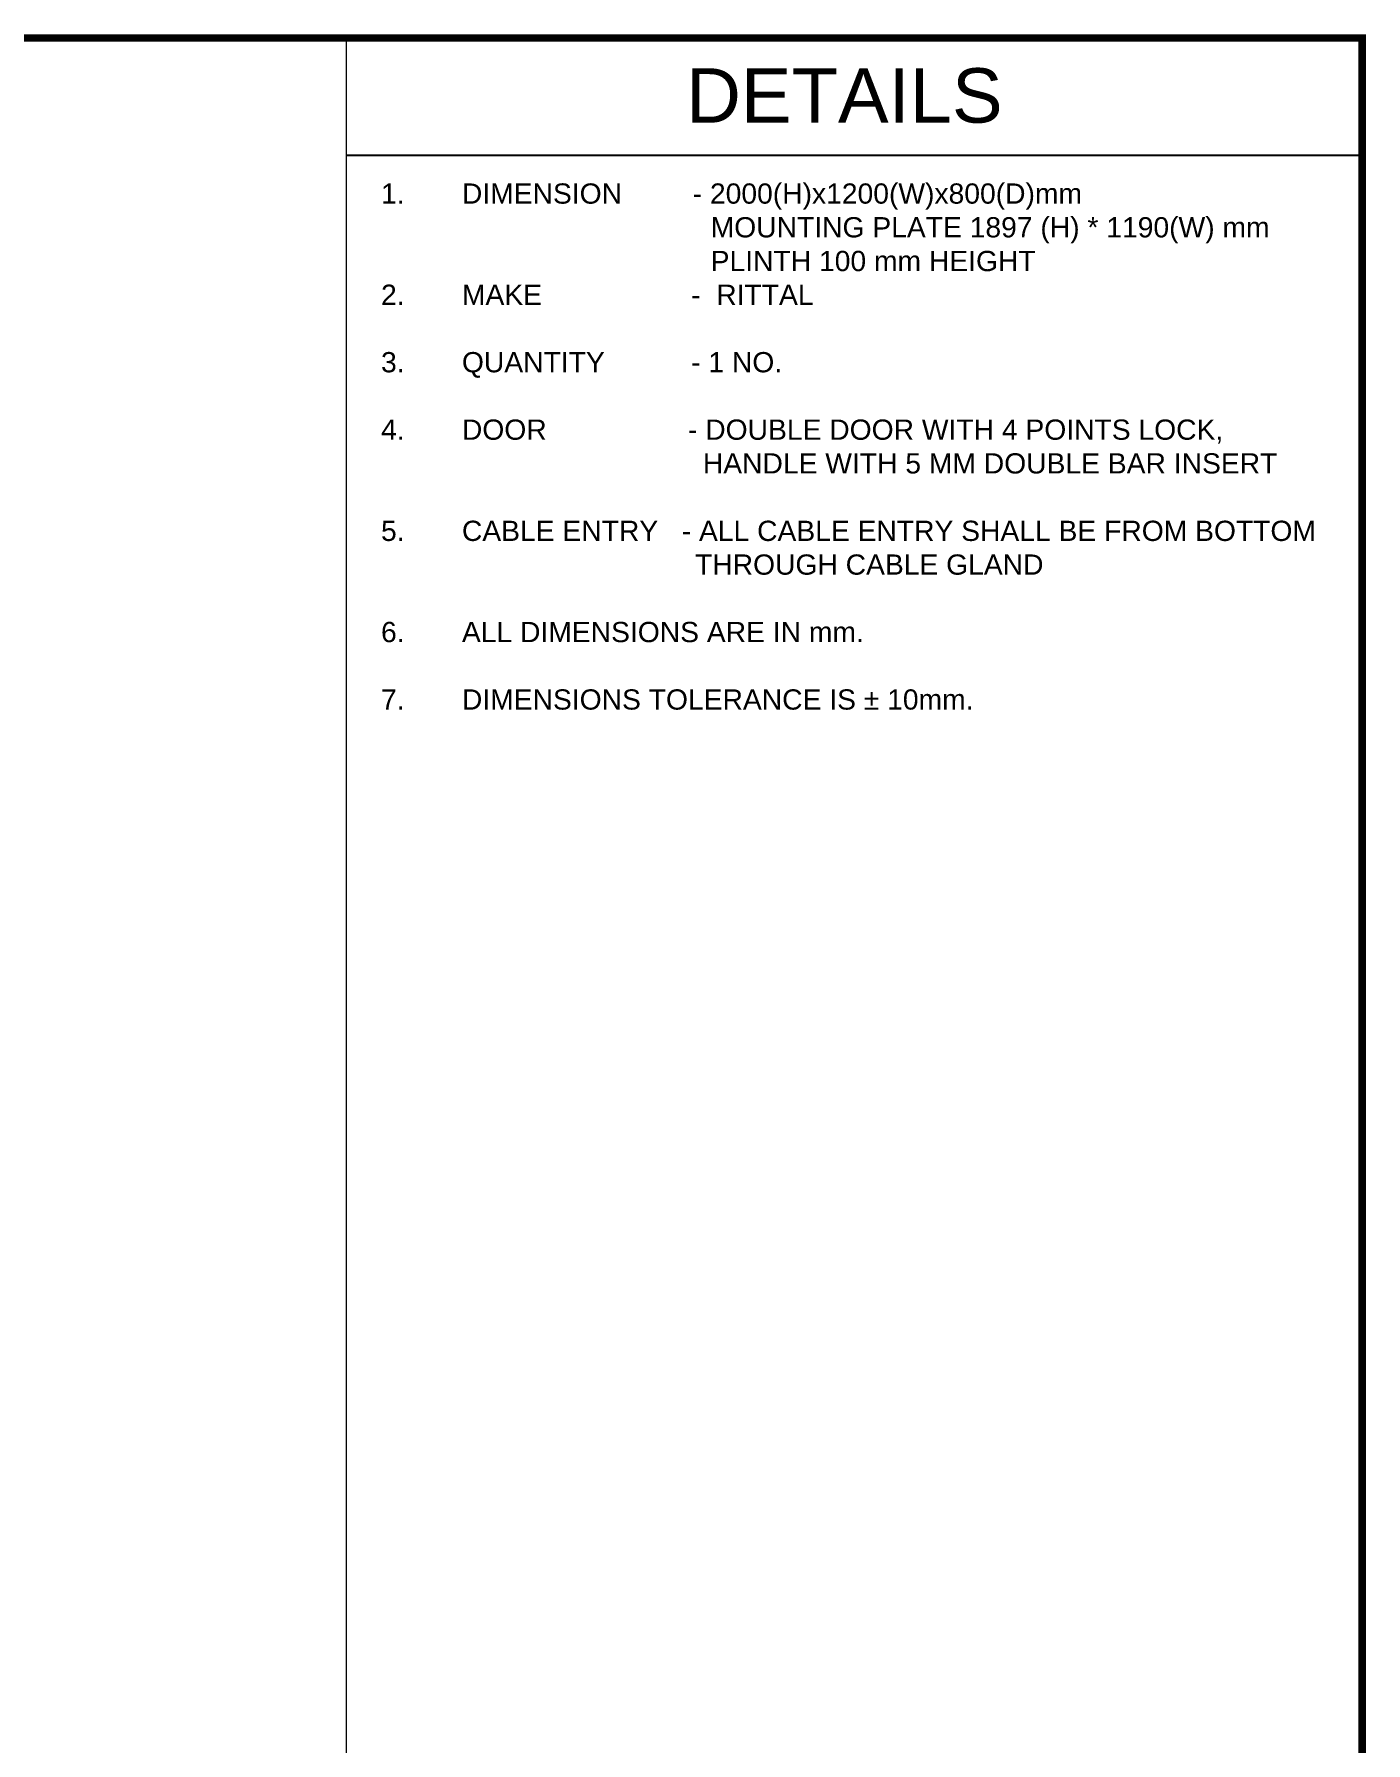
# Model space of a CAD drawing. Header units: inches. Extents: x 100535554 to 201081702, y 63708552 to 127420865.
# Drawn here: x 100540809.7 to 100541079.6, y 63710403 to 63710749.2 of the extents above; entities that cross this region are included whole.
import ezdxf
from ezdxf.enums import TextEntityAlignment as Align

# ---------------------------------------------------------------- set-up
doc = ezdxf.new("R2010")
doc.units = ezdxf.units.IN
doc.header["$MEASUREMENT"] = 0
doc.layers.add('BORDER', color=7, linetype='Continuous')
doc.layers.add('PFTXT', color=7, linetype='Continuous')
doc.styles.add('A', font='arial.ttf')
doc.styles.get("Standard").update_dxf_attribs({"font": 'arial.ttf'})

# ---------------------------------------------------------------- blocks, each defined once
blk = doc.blocks.new('Title Frame_Al Bayt')
at = {"layer": 'BORDER', "const_width": 1.54}
blk.add_lwpolyline([(897.37, 420.3), (897.37, -410.23), (2066.28, -410.23), (2066.28, 420.3)], close=True, dxfattribs=at)

msp = doc.modelspace()

# ---------------------------------------------------------------- linework, layer by layer
at = {"ltscale": 10}
msp.add_line((100540872.955, 63710724.72), (100541078.875, 63710724.72), dxfattribs=at)
at = {"layer": 'PFTXT', "lineweight": 9, "const_width": 0.29}
msp.add_lwpolyline([(100540872.955, 63710748.461), (100540872.955, 63710071.726)], dxfattribs=at)

# ---------------------------------------------------------------- block references
msp.add_blockref('Title Frame_Al Bayt', (100539012.597, 63710328.157))

# ---------------------------------------------------------------- texts
at = {"style": 'A'}
msp.add_text('DETAILS', height=11.0221, dxfattribs=at).set_placement((100540973.931, 63710736.813), align=Align.MIDDLE_CENTER)
at = {"insert": (100540880.01, 63710718.985), "char_height": 4.1, "width": 196.10752, "attachment_point": 1}
msp.add_mtext('1.^IDIMENSION         - 2000(H)x1200(W)x800(D)mm{\\H1.2677x; }\\P                                          MOUNTING PLATE 1897 (H) * 1190(W) mm   {\\H1.4285x; }\\P                                          PLINTH 100 mm HEIGHT{\\H1.3742x; }\\P2.^IMAKE                   -  RITTAL{\\H1.3794x; }\\P{\\H1.3735x; }\\P3.^IQUANTITY           - 1 NO.{\\H1.3932x; }\\P{\\H1.3689x; }\\P4.^IDOOR                  - DOUBLE DOOR WITH 4 POINTS LOCK,{\\H1.3948x; }\\P                                         HANDLE WITH 5 MM DOUBLE BAR INSERT {\\H1.3861x; }\\P{\\H1.3713x; }\\P5.^ICABLE ENTRY   - ALL CABLE ENTRY SHALL BE FROM BOTTOM{\\H1.394x; }\\P                                        THROUGH CABLE GLAND {\\H1.3864x; }\\P{\\H1.3712x; }\\P6.^IALL DIMENSIONS ARE IN mm.{\\H1.394x; }\\P{\\H1.3687x; }\\P7.^IDIMENSIONS TOLERANCE IS ± 10mm.                                                                {\\H1.3948x; }', dxfattribs=at)

doc.saveas('drawing.dxf')
